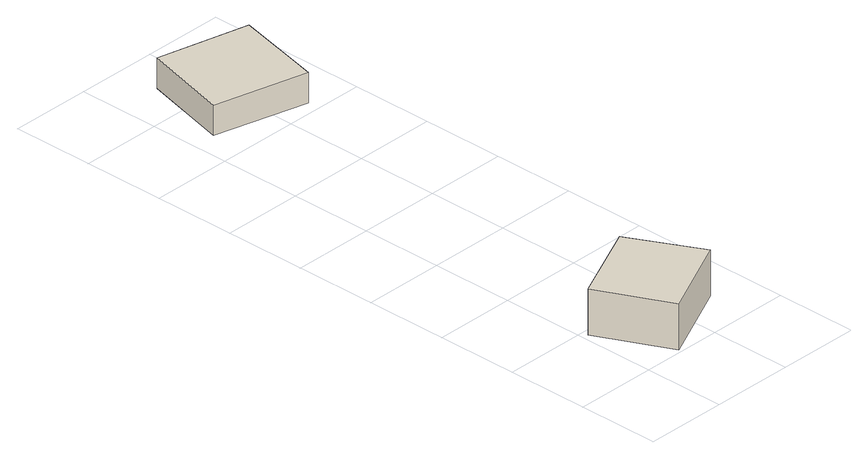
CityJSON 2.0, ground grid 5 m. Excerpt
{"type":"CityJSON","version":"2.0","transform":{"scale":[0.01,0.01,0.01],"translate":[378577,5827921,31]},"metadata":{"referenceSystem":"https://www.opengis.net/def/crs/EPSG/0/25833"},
"CityObjects":{
"building1":{"type":"Building","attributes":{"Gemeindeschluessel":"11000005","BezugspunktDach":"2200","function":"31001_1312","measuredHeight":2.81,"storeysAboveGround":1},"address":[{"country":"Germany","locality":"Berlin","thoroughfareNumber":"84 (33)","thoroughfareName":"Niederneuendorfer Allee"}],"geometry":[{"type":"Solid","lod":"1","boundaries":[[[[0,1,2,3]],[[4,5,6,7]],[[4,7,3,2]],[[5,4,2,1]],[[6,5,1,0]],[[7,6,0,3]]]]}]},
"building2":{"type":"Building","attributes":{"Gemeindeschluessel":"11000005","BezugspunktDach":"2200","function":"31001_1312","measuredHeight":2.74,"storeysAboveGround":1},"address":[{"country":"Germany","locality":"Berlin","thoroughfareNumber":"84 (35)","thoroughfareName":"Niederneuendorfer Allee"}],"geometry":[{"type":"Solid","lod":"1","boundaries":[[[[8,9,10,11,12]],[[13,14,15,16,17]],[[13,17,12,11]],[[14,13,11,10]],[[15,14,10,9]],[[16,15,9,8]],[[17,16,8,12]]]]}]}
},
"vertices":[
[251,17,357],[750,261,357],[525,695,357],[37,464,357],[525,695,76],[750,261,76],[251,17,76],[37,464,76],
[699,3059,275],[765,3332,275],[830,3604,275],[269,3732,275],[128,3200,275],[269,3732,90],[830,3604,90],[765,3332,90],[699,3059,90],[128,3200,90]
]}
